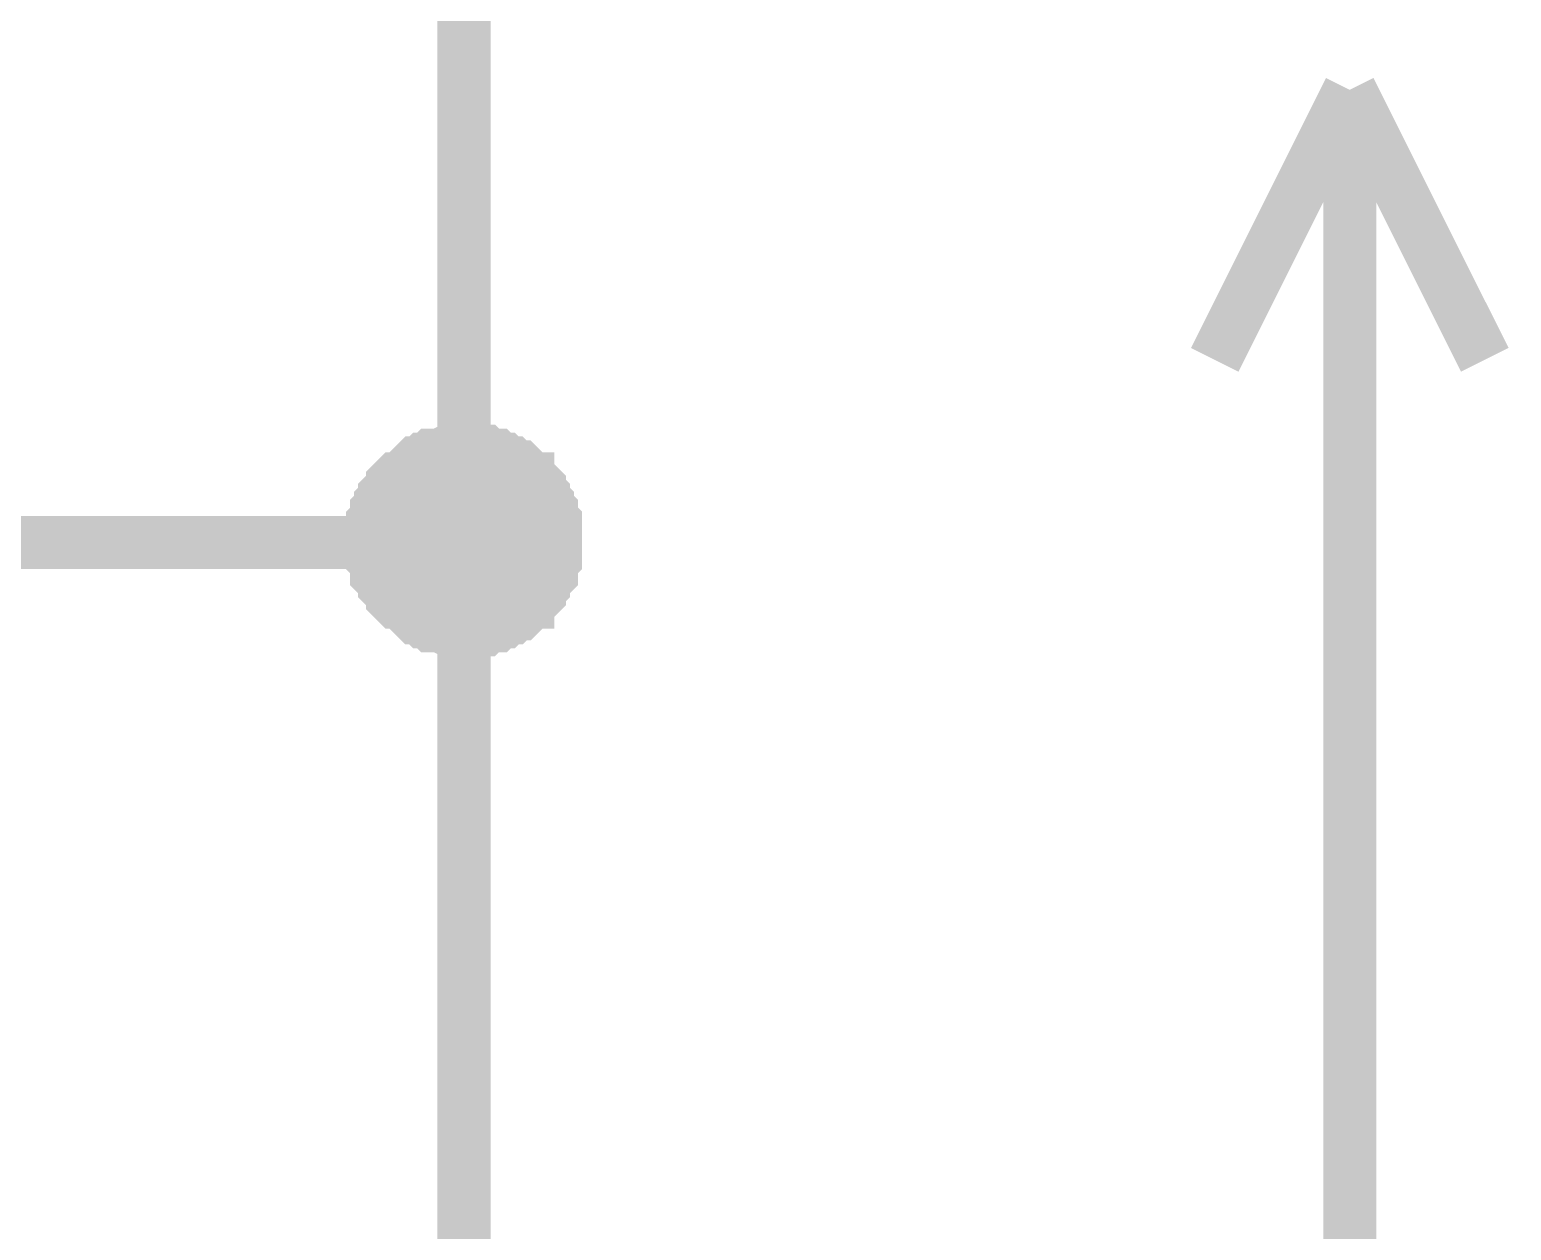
# Model space of a CAD drawing. Header units: millimetres. Extents: x 0 to 841, y 0 to 594.
# Drawn here: x 500.06 to 508.41, y 355.09 to 361.87 of the extents above; entities that cross this region are included whole.
import ezdxf

# ---------------------------------------------------------------- set-up
doc = ezdxf.new("R2010")
doc.units = ezdxf.units.MM
doc.layers.add('Sheet', color=255, linetype='Continuous')

msp = doc.modelspace()

# ---------------------------------------------------------------- linework, layer by layer
at = {"layer": 'Sheet', "color": 18, "true_color": 0x000000, "const_width": 0.2997}
for points in [[(425.0025, 368.9878), (502.5078, 368.9878), (502.5078, 358.9758), (502.5078, 353.981), (502.5078, 348.9862), (497.5125, 348.9862)], [(507.5031, 361.5292), (506.7415, 360.0061)], [(507.5031, 361.5292), (508.2647, 360.0061)], [(507.5031, 358.9758), (507.5031, 361.5292)], [(501.9926, 358.9758), (501.9926, 358.9982), (501.9926, 359.0206), (501.9926, 359.0654), (501.9926, 359.0878), (502.015, 359.1102), (502.015, 359.1326), (502.015, 359.155), (502.0374, 359.1774), (502.0374, 359.1998), (502.0598, 359.2222), (502.0598, 359.2446), (502.0822, 359.267), (502.1046, 359.2894), (502.1046, 359.3118), (502.127, 359.3342), (502.1494, 359.3342), (502.1718, 359.3566), (502.1942, 359.379), (502.2166, 359.4014), (502.2166, 359.4014), (502.239, 359.4238), (502.2614, 359.4238), (502.2838, 359.4462), (502.3062, 359.4462), (502.3286, 359.4686), (502.351, 359.4686), (502.3734, 359.4686), (502.4182, 359.491), (502.4406, 359.491), (502.463, 359.491), (502.4854, 359.491), (502.5078, 359.491)], [(501.9926, 358.9758), (501.9926, 358.9982), (501.9926, 359.0206), (501.9926, 359.0654), (501.9926, 359.0878), (502.015, 359.1102), (502.015, 359.1326), (502.015, 359.155), (502.0374, 359.1774), (502.0374, 359.1998), (502.0598, 359.2222), (502.0598, 359.2446), (502.0822, 359.267), (502.1046, 359.2894), (502.1046, 359.3118), (502.127, 359.3342), (502.1494, 359.3342), (502.1718, 359.3566), (502.1942, 359.379), (502.2166, 359.4014), (502.2166, 359.4014), (502.239, 359.4238), (502.2614, 359.4238), (502.2838, 359.4462), (502.3062, 359.4462), (502.3286, 359.4686), (502.351, 359.4686), (502.3734, 359.4686), (502.4182, 359.491), (502.4406, 359.491), (502.463, 359.491), (502.4854, 359.491), (502.5078, 359.491)], [(501.9926, 358.9758), (501.9926, 358.9982), (501.9926, 359.0206), (501.9926, 359.0654), (501.9926, 359.0878), (502.015, 359.1102), (502.015, 359.1326), (502.015, 359.155), (502.0374, 359.1774), (502.0374, 359.1998), (502.0598, 359.2222), (502.0598, 359.2446), (502.0822, 359.267), (502.1046, 359.2894), (502.1046, 359.3118), (502.127, 359.3342), (502.1494, 359.3342), (502.1718, 359.3566), (502.1942, 359.379), (502.2166, 359.4014), (502.2166, 359.4014), (502.239, 359.4238), (502.2614, 359.4238), (502.2838, 359.4462), (502.3062, 359.4462), (502.3286, 359.4686), (502.351, 359.4686), (502.3734, 359.4686), (502.4182, 359.491), (502.4406, 359.491), (502.463, 359.491), (502.4854, 359.491), (502.5078, 359.491)], [(501.9926, 358.9758), (501.9926, 358.9982), (501.9926, 359.0206), (501.9926, 359.0654), (501.9926, 359.0878), (502.015, 359.1102), (502.015, 359.1326), (502.015, 359.155), (502.0374, 359.1774), (502.0374, 359.1998), (502.0598, 359.2222), (502.0598, 359.2446), (502.0822, 359.267), (502.1046, 359.2894), (502.1046, 359.3118), (502.127, 359.3342), (502.1494, 359.3342), (502.1718, 359.3566), (502.1942, 359.379), (502.2166, 359.4014), (502.2166, 359.4014), (502.239, 359.4238), (502.2614, 359.4238), (502.2838, 359.4462), (502.3062, 359.4462), (502.3286, 359.4686), (502.351, 359.4686), (502.3734, 359.4686), (502.4182, 359.491), (502.4406, 359.491), (502.463, 359.491), (502.4854, 359.491), (502.5078, 359.491)], [(501.9926, 358.9758), (501.9926, 358.9982), (501.9926, 359.0206), (501.9926, 359.0654), (501.9926, 359.0878), (502.015, 359.1102), (502.015, 359.1326), (502.015, 359.155), (502.0374, 359.1774), (502.0374, 359.1998), (502.0598, 359.2222), (502.0598, 359.2446), (502.0822, 359.267), (502.1046, 359.2894), (502.1046, 359.3118), (502.127, 359.3342), (502.1494, 359.3342), (502.1718, 359.3566), (502.1942, 359.379), (502.2166, 359.4014), (502.2166, 359.4014), (502.239, 359.4238), (502.2614, 359.4238), (502.2838, 359.4462), (502.3062, 359.4462), (502.3286, 359.4686), (502.351, 359.4686), (502.3734, 359.4686), (502.4182, 359.491), (502.4406, 359.491), (502.463, 359.491), (502.4854, 359.491), (502.5078, 359.491)], [(501.9926, 358.9758), (501.9926, 358.9982), (501.9926, 359.0206), (501.9926, 359.0654), (501.9926, 359.0878), (502.015, 359.1102), (502.015, 359.1326), (502.015, 359.155), (502.0374, 359.1774), (502.0374, 359.1998), (502.0598, 359.2222), (502.0598, 359.2446), (502.0822, 359.267), (502.1046, 359.2894), (502.1046, 359.3118), (502.127, 359.3342), (502.1494, 359.3342), (502.1718, 359.3566), (502.1942, 359.379), (502.2166, 359.4014), (502.2166, 359.4014), (502.239, 359.4238), (502.2614, 359.4238), (502.2838, 359.4462), (502.3062, 359.4462), (502.3286, 359.4686), (502.351, 359.4686), (502.3734, 359.4686), (502.4182, 359.491), (502.4406, 359.491), (502.463, 359.491), (502.4854, 359.491), (502.5078, 359.491)], [(501.9926, 358.9758), (501.9926, 358.9982), (501.9926, 359.0206), (501.9926, 359.0654), (501.9926, 359.0878), (502.015, 359.1102), (502.015, 359.1326), (502.015, 359.155), (502.0374, 359.1774), (502.0374, 359.1998), (502.0598, 359.2222), (502.0598, 359.2446), (502.0822, 359.267), (502.1046, 359.2894), (502.1046, 359.3118), (502.127, 359.3342), (502.1494, 359.3342), (502.1718, 359.3566), (502.1942, 359.379), (502.2166, 359.4014), (502.2166, 359.4014), (502.239, 359.4238), (502.2614, 359.4238), (502.2838, 359.4462), (502.3062, 359.4462), (502.3286, 359.4686), (502.351, 359.4686), (502.3734, 359.4686), (502.4182, 359.491), (502.4406, 359.491), (502.463, 359.491), (502.4854, 359.491), (502.5078, 359.491)], [(501.9926, 358.9758), (501.9926, 358.9982), (501.9926, 359.0206), (501.9926, 359.0654), (501.9926, 359.0878), (502.015, 359.1102), (502.015, 359.1326), (502.015, 359.155), (502.0374, 359.1774), (502.0374, 359.1998), (502.0598, 359.2222), (502.0598, 359.2446), (502.0822, 359.267), (502.1046, 359.2894), (502.1046, 359.3118), (502.127, 359.3342), (502.1494, 359.3342), (502.1718, 359.3566), (502.1942, 359.379), (502.2166, 359.4014), (502.2166, 359.4014), (502.239, 359.4238), (502.2614, 359.4238), (502.2838, 359.4462), (502.3062, 359.4462), (502.3286, 359.4686), (502.351, 359.4686), (502.3734, 359.4686), (502.4182, 359.491), (502.4406, 359.491), (502.463, 359.491), (502.4854, 359.491), (502.5078, 359.491)], [(502.5078, 359.491), (502.5078, 359.491)], [(502.5078, 359.491), (502.5302, 359.491), (502.5526, 359.491), (502.5974, 359.491), (502.6198, 359.491), (502.6422, 359.4686), (502.6646, 359.4686), (502.687, 359.4686), (502.7094, 359.4462), (502.7318, 359.4462), (502.7542, 359.4238), (502.7766, 359.4238), (502.799, 359.4014), (502.8214, 359.4014), (502.8438, 359.379), (502.8662, 359.3566), (502.8662, 359.3342), (502.8886, 359.3342), (502.911, 359.3118), (502.9334, 359.2894), (502.9334, 359.267), (502.9558, 359.2446), (502.9558, 359.2222), (502.9782, 359.1998), (502.9782, 359.1774), (503.0006, 359.155), (503.0006, 359.1326), (503.0006, 359.1102), (503.023, 359.0878), (503.023, 359.0654), (503.023, 359.0206), (503.023, 358.9982), (503.023, 358.9758)], [(502.5078, 359.491), (502.5078, 359.491)], [(502.5078, 359.491), (502.5302, 359.491), (502.5526, 359.491), (502.5974, 359.491), (502.6198, 359.491), (502.6422, 359.4686), (502.6646, 359.4686), (502.687, 359.4686), (502.7094, 359.4462), (502.7318, 359.4462), (502.7542, 359.4238), (502.7766, 359.4238), (502.799, 359.4014), (502.8214, 359.4014), (502.8438, 359.379), (502.8662, 359.3566), (502.8662, 359.3342), (502.8886, 359.3342), (502.911, 359.3118), (502.9334, 359.2894), (502.9334, 359.267), (502.9558, 359.2446), (502.9558, 359.2222), (502.9782, 359.1998), (502.9782, 359.1774), (503.0006, 359.155), (503.0006, 359.1326), (503.0006, 359.1102), (503.023, 359.0878), (503.023, 359.0654), (503.023, 359.0206), (503.023, 358.9982), (503.023, 358.9758)], [(502.5078, 359.491), (502.5078, 359.491)], [(502.5078, 359.491), (502.5302, 359.491), (502.5526, 359.491), (502.5974, 359.491), (502.6198, 359.491), (502.6422, 359.4686), (502.6646, 359.4686), (502.687, 359.4686), (502.7094, 359.4462), (502.7318, 359.4462), (502.7542, 359.4238), (502.7766, 359.4238), (502.799, 359.4014), (502.8214, 359.4014), (502.8438, 359.379), (502.8662, 359.3566), (502.8662, 359.3342), (502.8886, 359.3342), (502.911, 359.3118), (502.9334, 359.2894), (502.9334, 359.267), (502.9558, 359.2446), (502.9558, 359.2222), (502.9782, 359.1998), (502.9782, 359.1774), (503.0006, 359.155), (503.0006, 359.1326), (503.0006, 359.1102), (503.023, 359.0878), (503.023, 359.0654), (503.023, 359.0206), (503.023, 358.9982), (503.023, 358.9758)], [(502.5078, 359.491), (502.5078, 359.491)], [(502.5078, 359.491), (502.5302, 359.491), (502.5526, 359.491), (502.5974, 359.491), (502.6198, 359.491), (502.6422, 359.4686), (502.6646, 359.4686), (502.687, 359.4686), (502.7094, 359.4462), (502.7318, 359.4462), (502.7542, 359.4238), (502.7766, 359.4238), (502.799, 359.4014), (502.8214, 359.4014), (502.8438, 359.379), (502.8662, 359.3566), (502.8662, 359.3342), (502.8886, 359.3342), (502.911, 359.3118), (502.9334, 359.2894), (502.9334, 359.267), (502.9558, 359.2446), (502.9558, 359.2222), (502.9782, 359.1998), (502.9782, 359.1774), (503.0006, 359.155), (503.0006, 359.1326), (503.0006, 359.1102), (503.023, 359.0878), (503.023, 359.0654), (503.023, 359.0206), (503.023, 358.9982), (503.023, 358.9758)], [(502.5078, 359.491), (502.5078, 359.491)], [(502.5078, 359.491), (502.5302, 359.491), (502.5526, 359.491), (502.5974, 359.491), (502.6198, 359.491), (502.6422, 359.4686), (502.6646, 359.4686), (502.687, 359.4686), (502.7094, 359.4462), (502.7318, 359.4462), (502.7542, 359.4238), (502.7766, 359.4238), (502.799, 359.4014), (502.8214, 359.4014), (502.8438, 359.379), (502.8662, 359.3566), (502.8662, 359.3342), (502.8886, 359.3342), (502.911, 359.3118), (502.9334, 359.2894), (502.9334, 359.267), (502.9558, 359.2446), (502.9558, 359.2222), (502.9782, 359.1998), (502.9782, 359.1774), (503.0006, 359.155), (503.0006, 359.1326), (503.0006, 359.1102), (503.023, 359.0878), (503.023, 359.0654), (503.023, 359.0206), (503.023, 358.9982), (503.023, 358.9758)], [(502.5078, 359.491), (502.5078, 359.491)], [(502.5078, 359.491), (502.5302, 359.491), (502.5526, 359.491), (502.5974, 359.491), (502.6198, 359.491), (502.6422, 359.4686), (502.6646, 359.4686), (502.687, 359.4686), (502.7094, 359.4462), (502.7318, 359.4462), (502.7542, 359.4238), (502.7766, 359.4238), (502.799, 359.4014), (502.8214, 359.4014), (502.8438, 359.379), (502.8662, 359.3566), (502.8662, 359.3342), (502.8886, 359.3342), (502.911, 359.3118), (502.9334, 359.2894), (502.9334, 359.267), (502.9558, 359.2446), (502.9558, 359.2222), (502.9782, 359.1998), (502.9782, 359.1774), (503.0006, 359.155), (503.0006, 359.1326), (503.0006, 359.1102), (503.023, 359.0878), (503.023, 359.0654), (503.023, 359.0206), (503.023, 358.9982), (503.023, 358.9758)], [(502.5078, 359.491), (502.5078, 359.491)], [(502.5078, 359.491), (502.5302, 359.491), (502.5526, 359.491), (502.5974, 359.491), (502.6198, 359.491), (502.6422, 359.4686), (502.6646, 359.4686), (502.687, 359.4686), (502.7094, 359.4462), (502.7318, 359.4462), (502.7542, 359.4238), (502.7766, 359.4238), (502.799, 359.4014), (502.8214, 359.4014), (502.8438, 359.379), (502.8662, 359.3566), (502.8662, 359.3342), (502.8886, 359.3342), (502.911, 359.3118), (502.9334, 359.2894), (502.9334, 359.267), (502.9558, 359.2446), (502.9558, 359.2222), (502.9782, 359.1998), (502.9782, 359.1774), (503.0006, 359.155), (503.0006, 359.1326), (503.0006, 359.1102), (503.023, 359.0878), (503.023, 359.0654), (503.023, 359.0206), (503.023, 358.9982), (503.023, 358.9758)], [(502.5078, 359.491), (502.5078, 359.491)], [(502.5078, 359.491), (502.5302, 359.491), (502.5526, 359.491), (502.5974, 359.491), (502.6198, 359.491), (502.6422, 359.4686), (502.6646, 359.4686), (502.687, 359.4686), (502.7094, 359.4462), (502.7318, 359.4462), (502.7542, 359.4238), (502.7766, 359.4238), (502.799, 359.4014), (502.8214, 359.4014), (502.8438, 359.379), (502.8662, 359.3566), (502.8662, 359.3342), (502.8886, 359.3342), (502.911, 359.3118), (502.9334, 359.2894), (502.9334, 359.267), (502.9558, 359.2446), (502.9558, 359.2222), (502.9782, 359.1998), (502.9782, 359.1774), (503.0006, 359.155), (503.0006, 359.1326), (503.0006, 359.1102), (503.023, 359.0878), (503.023, 359.0654), (503.023, 359.0206), (503.023, 358.9982), (503.023, 358.9758)], [(497.5125, 358.9758), (502.5078, 358.9758)], [(502.5078, 358.483), (502.4854, 358.483), (502.463, 358.483), (502.4406, 358.483), (502.4182, 358.483), (502.3734, 358.5054), (502.351, 358.5054), (502.3286, 358.5054), (502.3062, 358.5278), (502.2838, 358.5278), (502.2614, 358.5502), (502.239, 358.5502), (502.2166, 358.5726), (502.2166, 358.5726), (502.1942, 358.595), (502.1718, 358.6174), (502.1494, 358.6398), (502.127, 358.6398), (502.1046, 358.6622), (502.1046, 358.6846), (502.0822, 358.707), (502.0598, 358.7294), (502.0598, 358.7518), (502.0374, 358.7742), (502.0374, 358.7742), (502.015, 358.7966), (502.015, 358.8414), (502.015, 358.8638), (501.9926, 358.8862), (501.9926, 358.9086), (501.9926, 358.931), (501.9926, 358.9534), (501.9926, 358.9758)], [(501.9926, 358.9758), (501.9926, 358.9758)], [(502.5078, 358.483), (502.4854, 358.483), (502.463, 358.483), (502.4406, 358.483), (502.4182, 358.483), (502.3734, 358.5054), (502.351, 358.5054), (502.3286, 358.5054), (502.3062, 358.5278), (502.2838, 358.5278), (502.2614, 358.5502), (502.239, 358.5502), (502.2166, 358.5726), (502.2166, 358.5726), (502.1942, 358.595), (502.1718, 358.6174), (502.1494, 358.6398), (502.127, 358.6398), (502.1046, 358.6622), (502.1046, 358.6846), (502.0822, 358.707), (502.0598, 358.7294), (502.0598, 358.7518), (502.0374, 358.7742), (502.0374, 358.7742), (502.015, 358.7966), (502.015, 358.8414), (502.015, 358.8638), (501.9926, 358.8862), (501.9926, 358.9086), (501.9926, 358.931), (501.9926, 358.9534), (501.9926, 358.9758)], [(501.9926, 358.9758), (501.9926, 358.9758)], [(502.5078, 358.483), (502.4854, 358.483), (502.463, 358.483), (502.4406, 358.483), (502.4182, 358.483), (502.3734, 358.5054), (502.351, 358.5054), (502.3286, 358.5054), (502.3062, 358.5278), (502.2838, 358.5278), (502.2614, 358.5502), (502.239, 358.5502), (502.2166, 358.5726), (502.2166, 358.5726), (502.1942, 358.595), (502.1718, 358.6174), (502.1494, 358.6398), (502.127, 358.6398), (502.1046, 358.6622), (502.1046, 358.6846), (502.0822, 358.707), (502.0598, 358.7294), (502.0598, 358.7518), (502.0374, 358.7742), (502.0374, 358.7742), (502.015, 358.7966), (502.015, 358.8414), (502.015, 358.8638), (501.9926, 358.8862), (501.9926, 358.9086), (501.9926, 358.931), (501.9926, 358.9534), (501.9926, 358.9758)], [(501.9926, 358.9758), (501.9926, 358.9758)], [(502.5078, 358.483), (502.4854, 358.483), (502.463, 358.483), (502.4406, 358.483), (502.4182, 358.483), (502.3734, 358.5054), (502.351, 358.5054), (502.3286, 358.5054), (502.3062, 358.5278), (502.2838, 358.5278), (502.2614, 358.5502), (502.239, 358.5502), (502.2166, 358.5726), (502.2166, 358.5726), (502.1942, 358.595), (502.1718, 358.6174), (502.1494, 358.6398), (502.127, 358.6398), (502.1046, 358.6622), (502.1046, 358.6846), (502.0822, 358.707), (502.0598, 358.7294), (502.0598, 358.7518), (502.0374, 358.7742), (502.0374, 358.7742), (502.015, 358.7966), (502.015, 358.8414), (502.015, 358.8638), (501.9926, 358.8862), (501.9926, 358.9086), (501.9926, 358.931), (501.9926, 358.9534), (501.9926, 358.9758)], [(501.9926, 358.9758), (501.9926, 358.9758)], [(502.5078, 358.483), (502.4854, 358.483), (502.463, 358.483), (502.4406, 358.483), (502.4182, 358.483), (502.3734, 358.5054), (502.351, 358.5054), (502.3286, 358.5054), (502.3062, 358.5278), (502.2838, 358.5278), (502.2614, 358.5502), (502.239, 358.5502), (502.2166, 358.5726), (502.2166, 358.5726), (502.1942, 358.595), (502.1718, 358.6174), (502.1494, 358.6398), (502.127, 358.6398), (502.1046, 358.6622), (502.1046, 358.6846), (502.0822, 358.707), (502.0598, 358.7294), (502.0598, 358.7518), (502.0374, 358.7742), (502.0374, 358.7742), (502.015, 358.7966), (502.015, 358.8414), (502.015, 358.8638), (501.9926, 358.8862), (501.9926, 358.9086), (501.9926, 358.931), (501.9926, 358.9534), (501.9926, 358.9758)], [(501.9926, 358.9758), (501.9926, 358.9758)], [(502.5078, 358.483), (502.4854, 358.483), (502.463, 358.483), (502.4406, 358.483), (502.4182, 358.483), (502.3734, 358.5054), (502.351, 358.5054), (502.3286, 358.5054), (502.3062, 358.5278), (502.2838, 358.5278), (502.2614, 358.5502), (502.239, 358.5502), (502.2166, 358.5726), (502.2166, 358.5726), (502.1942, 358.595), (502.1718, 358.6174), (502.1494, 358.6398), (502.127, 358.6398), (502.1046, 358.6622), (502.1046, 358.6846), (502.0822, 358.707), (502.0598, 358.7294), (502.0598, 358.7518), (502.0374, 358.7742), (502.0374, 358.7742), (502.015, 358.7966), (502.015, 358.8414), (502.015, 358.8638), (501.9926, 358.8862), (501.9926, 358.9086), (501.9926, 358.931), (501.9926, 358.9534), (501.9926, 358.9758)], [(501.9926, 358.9758), (501.9926, 358.9758)], [(502.5078, 358.483), (502.4854, 358.483), (502.463, 358.483), (502.4406, 358.483), (502.4182, 358.483), (502.3734, 358.5054), (502.351, 358.5054), (502.3286, 358.5054), (502.3062, 358.5278), (502.2838, 358.5278), (502.2614, 358.5502), (502.239, 358.5502), (502.2166, 358.5726), (502.2166, 358.5726), (502.1942, 358.595), (502.1718, 358.6174), (502.1494, 358.6398), (502.127, 358.6398), (502.1046, 358.6622), (502.1046, 358.6846), (502.0822, 358.707), (502.0598, 358.7294), (502.0598, 358.7518), (502.0374, 358.7742), (502.0374, 358.7742), (502.015, 358.7966), (502.015, 358.8414), (502.015, 358.8638), (501.9926, 358.8862), (501.9926, 358.9086), (501.9926, 358.931), (501.9926, 358.9534), (501.9926, 358.9758)], [(501.9926, 358.9758), (501.9926, 358.9758)], [(502.5078, 358.483), (502.4854, 358.483), (502.463, 358.483), (502.4406, 358.483), (502.4182, 358.483), (502.3734, 358.5054), (502.351, 358.5054), (502.3286, 358.5054), (502.3062, 358.5278), (502.2838, 358.5278), (502.2614, 358.5502), (502.239, 358.5502), (502.2166, 358.5726), (502.2166, 358.5726), (502.1942, 358.595), (502.1718, 358.6174), (502.1494, 358.6398), (502.127, 358.6398), (502.1046, 358.6622), (502.1046, 358.6846), (502.0822, 358.707), (502.0598, 358.7294), (502.0598, 358.7518), (502.0374, 358.7742), (502.0374, 358.7742), (502.015, 358.7966), (502.015, 358.8414), (502.015, 358.8638), (501.9926, 358.8862), (501.9926, 358.9086), (501.9926, 358.931), (501.9926, 358.9534), (501.9926, 358.9758)], [(501.9926, 358.9758), (501.9926, 358.9758)], [(503.023, 358.9758), (503.023, 358.9534), (503.023, 358.931), (503.023, 358.9086), (503.023, 358.8862), (503.0006, 358.8638), (503.0006, 358.8414), (503.0006, 358.7966), (502.9782, 358.7742), (502.9782, 358.7742), (502.9558, 358.7518), (502.9558, 358.7294), (502.9334, 358.707), (502.9334, 358.6846), (502.911, 358.6622), (502.8886, 358.6398), (502.8662, 358.6398), (502.8662, 358.6174), (502.8438, 358.595), (502.8214, 358.5726), (502.799, 358.5726), (502.7766, 358.5502), (502.7542, 358.5502), (502.7318, 358.5278), (502.7094, 358.5278), (502.687, 358.5054), (502.6646, 358.5054), (502.6422, 358.5054), (502.6198, 358.483), (502.5974, 358.483), (502.5526, 358.483), (502.5302, 358.483), (502.5078, 358.483)], [(503.023, 358.9758), (503.023, 358.9534), (503.023, 358.931), (503.023, 358.9086), (503.023, 358.8862), (503.0006, 358.8638), (503.0006, 358.8414), (503.0006, 358.7966), (502.9782, 358.7742), (502.9782, 358.7742), (502.9558, 358.7518), (502.9558, 358.7294), (502.9334, 358.707), (502.9334, 358.6846), (502.911, 358.6622), (502.8886, 358.6398), (502.8662, 358.6398), (502.8662, 358.6174), (502.8438, 358.595), (502.8214, 358.5726), (502.799, 358.5726), (502.7766, 358.5502), (502.7542, 358.5502), (502.7318, 358.5278), (502.7094, 358.5278), (502.687, 358.5054), (502.6646, 358.5054), (502.6422, 358.5054), (502.6198, 358.483), (502.5974, 358.483), (502.5526, 358.483), (502.5302, 358.483), (502.5078, 358.483)], [(503.023, 358.9758), (503.023, 358.9534), (503.023, 358.931), (503.023, 358.9086), (503.023, 358.8862), (503.0006, 358.8638), (503.0006, 358.8414), (503.0006, 358.7966), (502.9782, 358.7742), (502.9782, 358.7742), (502.9558, 358.7518), (502.9558, 358.7294), (502.9334, 358.707), (502.9334, 358.6846), (502.911, 358.6622), (502.8886, 358.6398), (502.8662, 358.6398), (502.8662, 358.6174), (502.8438, 358.595), (502.8214, 358.5726), (502.799, 358.5726), (502.7766, 358.5502), (502.7542, 358.5502), (502.7318, 358.5278), (502.7094, 358.5278), (502.687, 358.5054), (502.6646, 358.5054), (502.6422, 358.5054), (502.6198, 358.483), (502.5974, 358.483), (502.5526, 358.483), (502.5302, 358.483), (502.5078, 358.483)], [(503.023, 358.9758), (503.023, 358.9534), (503.023, 358.931), (503.023, 358.9086), (503.023, 358.8862), (503.0006, 358.8638), (503.0006, 358.8414), (503.0006, 358.7966), (502.9782, 358.7742), (502.9782, 358.7742), (502.9558, 358.7518), (502.9558, 358.7294), (502.9334, 358.707), (502.9334, 358.6846), (502.911, 358.6622), (502.8886, 358.6398), (502.8662, 358.6398), (502.8662, 358.6174), (502.8438, 358.595), (502.8214, 358.5726), (502.799, 358.5726), (502.7766, 358.5502), (502.7542, 358.5502), (502.7318, 358.5278), (502.7094, 358.5278), (502.687, 358.5054), (502.6646, 358.5054), (502.6422, 358.5054), (502.6198, 358.483), (502.5974, 358.483), (502.5526, 358.483), (502.5302, 358.483), (502.5078, 358.483)], [(507.5031, 358.9758), (507.5031, 348.9862), (502.5078, 348.9862)], [(503.023, 358.9758), (503.023, 358.9534), (503.023, 358.931), (503.023, 358.9086), (503.023, 358.8862), (503.0006, 358.8638), (503.0006, 358.8414), (503.0006, 358.7966), (502.9782, 358.7742), (502.9782, 358.7742), (502.9558, 358.7518), (502.9558, 358.7294), (502.9334, 358.707), (502.9334, 358.6846), (502.911, 358.6622), (502.8886, 358.6398), (502.8662, 358.6398), (502.8662, 358.6174), (502.8438, 358.595), (502.8214, 358.5726), (502.799, 358.5726), (502.7766, 358.5502), (502.7542, 358.5502), (502.7318, 358.5278), (502.7094, 358.5278), (502.687, 358.5054), (502.6646, 358.5054), (502.6422, 358.5054), (502.6198, 358.483), (502.5974, 358.483), (502.5526, 358.483), (502.5302, 358.483), (502.5078, 358.483)], [(503.023, 358.9758), (503.023, 358.9534), (503.023, 358.931), (503.023, 358.9086), (503.023, 358.8862), (503.0006, 358.8638), (503.0006, 358.8414), (503.0006, 358.7966), (502.9782, 358.7742), (502.9782, 358.7742), (502.9558, 358.7518), (502.9558, 358.7294), (502.9334, 358.707), (502.9334, 358.6846), (502.911, 358.6622), (502.8886, 358.6398), (502.8662, 358.6398), (502.8662, 358.6174), (502.8438, 358.595), (502.8214, 358.5726), (502.799, 358.5726), (502.7766, 358.5502), (502.7542, 358.5502), (502.7318, 358.5278), (502.7094, 358.5278), (502.687, 358.5054), (502.6646, 358.5054), (502.6422, 358.5054), (502.6198, 358.483), (502.5974, 358.483), (502.5526, 358.483), (502.5302, 358.483), (502.5078, 358.483)], [(503.023, 358.9758), (503.023, 358.9534), (503.023, 358.931), (503.023, 358.9086), (503.023, 358.8862), (503.0006, 358.8638), (503.0006, 358.8414), (503.0006, 358.7966), (502.9782, 358.7742), (502.9782, 358.7742), (502.9558, 358.7518), (502.9558, 358.7294), (502.9334, 358.707), (502.9334, 358.6846), (502.911, 358.6622), (502.8886, 358.6398), (502.8662, 358.6398), (502.8662, 358.6174), (502.8438, 358.595), (502.8214, 358.5726), (502.799, 358.5726), (502.7766, 358.5502), (502.7542, 358.5502), (502.7318, 358.5278), (502.7094, 358.5278), (502.687, 358.5054), (502.6646, 358.5054), (502.6422, 358.5054), (502.6198, 358.483), (502.5974, 358.483), (502.5526, 358.483), (502.5302, 358.483), (502.5078, 358.483)], [(503.023, 358.9758), (503.023, 358.9534), (503.023, 358.931), (503.023, 358.9086), (503.023, 358.8862), (503.0006, 358.8638), (503.0006, 358.8414), (503.0006, 358.7966), (502.9782, 358.7742), (502.9782, 358.7742), (502.9558, 358.7518), (502.9558, 358.7294), (502.9334, 358.707), (502.9334, 358.6846), (502.911, 358.6622), (502.8886, 358.6398), (502.8662, 358.6398), (502.8662, 358.6174), (502.8438, 358.595), (502.8214, 358.5726), (502.799, 358.5726), (502.7766, 358.5502), (502.7542, 358.5502), (502.7318, 358.5278), (502.7094, 358.5278), (502.687, 358.5054), (502.6646, 358.5054), (502.6422, 358.5054), (502.6198, 358.483), (502.5974, 358.483), (502.5526, 358.483), (502.5302, 358.483), (502.5078, 358.483)], [(503.023, 358.9758), (503.023, 358.9758), (503.023, 358.9758), (503.023, 358.9758), (503.023, 358.9758), (503.023, 358.9758), (503.023, 358.9758), (503.023, 358.9758), (503.023, 358.9758), (503.023, 358.9758), (503.023, 358.9758), (503.023, 358.9758), (503.023, 358.9758), (503.023, 358.9758), (503.023, 358.9758), (503.023, 358.9758), (503.023, 358.9758), (503.023, 358.9758), (503.023, 358.9758), (503.023, 358.9758), (503.023, 358.9758), (503.023, 358.9758), (503.023, 358.9758), (503.023, 358.9758), (503.023, 358.9758), (503.023, 358.9758), (503.023, 358.9758), (503.023, 358.9758), (503.023, 358.9758), (503.023, 358.9758), (503.023, 358.9758), (503.023, 358.9758), (503.023, 358.9758)], [(503.023, 358.9758), (503.023, 358.9758)], [(503.023, 358.9758), (503.023, 358.9758), (503.023, 358.9758), (503.023, 358.9758), (503.023, 358.9758), (503.023, 358.9758), (503.023, 358.9758), (503.023, 358.9758), (503.023, 358.9758), (503.023, 358.9758), (503.023, 358.9758), (503.023, 358.9758), (503.023, 358.9758), (503.023, 358.9758), (503.023, 358.9758), (503.023, 358.9758), (503.023, 358.9758), (503.023, 358.9758), (503.023, 358.9758), (503.023, 358.9758), (503.023, 358.9758), (503.023, 358.9758), (503.023, 358.9758), (503.023, 358.9758), (503.023, 358.9758), (503.023, 358.9758), (503.023, 358.9758), (503.023, 358.9758), (503.023, 358.9758), (503.023, 358.9758), (503.023, 358.9758), (503.023, 358.9758), (503.023, 358.9758)], [(503.023, 358.9758), (503.023, 358.9758)], [(503.023, 358.9758), (503.023, 358.9758), (503.023, 358.9758), (503.023, 358.9758), (503.023, 358.9758), (503.023, 358.9758), (503.023, 358.9758), (503.023, 358.9758), (503.023, 358.9758), (503.023, 358.9758), (503.023, 358.9758), (503.023, 358.9758), (503.023, 358.9758), (503.023, 358.9758), (503.023, 358.9758), (503.023, 358.9758), (503.023, 358.9758), (503.023, 358.9758), (503.023, 358.9758), (503.023, 358.9758), (503.023, 358.9758), (503.023, 358.9758), (503.023, 358.9758), (503.023, 358.9758), (503.023, 358.9758), (503.023, 358.9758), (503.023, 358.9758), (503.023, 358.9758), (503.023, 358.9758), (503.023, 358.9758), (503.023, 358.9758), (503.023, 358.9758), (503.023, 358.9758)], [(503.023, 358.9758), (503.023, 358.9758)], [(503.023, 358.9758), (503.023, 358.9758), (503.023, 358.9758), (503.023, 358.9758), (503.023, 358.9758), (503.023, 358.9758), (503.023, 358.9758), (503.023, 358.9758), (503.023, 358.9758), (503.023, 358.9758), (503.023, 358.9758), (503.023, 358.9758), (503.023, 358.9758), (503.023, 358.9758), (503.023, 358.9758), (503.023, 358.9758), (503.023, 358.9758), (503.023, 358.9758), (503.023, 358.9758), (503.023, 358.9758), (503.023, 358.9758), (503.023, 358.9758), (503.023, 358.9758), (503.023, 358.9758), (503.023, 358.9758), (503.023, 358.9758), (503.023, 358.9758), (503.023, 358.9758), (503.023, 358.9758), (503.023, 358.9758), (503.023, 358.9758), (503.023, 358.9758), (503.023, 358.9758)], [(503.023, 358.9758), (503.023, 358.9758)], [(503.023, 358.9758), (503.023, 358.9758), (503.023, 358.9758), (503.023, 358.9758), (503.023, 358.9758), (503.023, 358.9758), (503.023, 358.9758), (503.023, 358.9758), (503.023, 358.9758), (503.023, 358.9758), (503.023, 358.9758), (503.023, 358.9758), (503.023, 358.9758), (503.023, 358.9758), (503.023, 358.9758), (503.023, 358.9758), (503.023, 358.9758), (503.023, 358.9758), (503.023, 358.9758), (503.023, 358.9758), (503.023, 358.9758), (503.023, 358.9758), (503.023, 358.9758), (503.023, 358.9758), (503.023, 358.9758), (503.023, 358.9758), (503.023, 358.9758), (503.023, 358.9758), (503.023, 358.9758), (503.023, 358.9758), (503.023, 358.9758), (503.023, 358.9758), (503.023, 358.9758)], [(503.023, 358.9758), (503.023, 358.9758)], [(503.023, 358.9758), (503.023, 358.9758), (503.023, 358.9758), (503.023, 358.9758), (503.023, 358.9758), (503.023, 358.9758), (503.023, 358.9758), (503.023, 358.9758), (503.023, 358.9758), (503.023, 358.9758), (503.023, 358.9758), (503.023, 358.9758), (503.023, 358.9758), (503.023, 358.9758), (503.023, 358.9758), (503.023, 358.9758), (503.023, 358.9758), (503.023, 358.9758), (503.023, 358.9758), (503.023, 358.9758), (503.023, 358.9758), (503.023, 358.9758), (503.023, 358.9758), (503.023, 358.9758), (503.023, 358.9758), (503.023, 358.9758), (503.023, 358.9758), (503.023, 358.9758), (503.023, 358.9758), (503.023, 358.9758), (503.023, 358.9758), (503.023, 358.9758), (503.023, 358.9758)], [(503.023, 358.9758), (503.023, 358.9758)], [(503.023, 358.9758), (503.023, 358.9758), (503.023, 358.9758), (503.023, 358.9758), (503.023, 358.9758), (503.023, 358.9758), (503.023, 358.9758), (503.023, 358.9758), (503.023, 358.9758), (503.023, 358.9758), (503.023, 358.9758), (503.023, 358.9758), (503.023, 358.9758), (503.023, 358.9758), (503.023, 358.9758), (503.023, 358.9758), (503.023, 358.9758), (503.023, 358.9758), (503.023, 358.9758), (503.023, 358.9758), (503.023, 358.9758), (503.023, 358.9758), (503.023, 358.9758), (503.023, 358.9758), (503.023, 358.9758), (503.023, 358.9758), (503.023, 358.9758), (503.023, 358.9758), (503.023, 358.9758), (503.023, 358.9758), (503.023, 358.9758), (503.023, 358.9758), (503.023, 358.9758)], [(503.023, 358.9758), (503.023, 358.9758)], [(503.023, 358.9758), (503.023, 358.9758), (503.023, 358.9758), (503.023, 358.9758), (503.023, 358.9758), (503.023, 358.9758), (503.023, 358.9758), (503.023, 358.9758), (503.023, 358.9758), (503.023, 358.9758), (503.023, 358.9758), (503.023, 358.9758), (503.023, 358.9758), (503.023, 358.9758), (503.023, 358.9758), (503.023, 358.9758), (503.023, 358.9758), (503.023, 358.9758), (503.023, 358.9758), (503.023, 358.9758), (503.023, 358.9758), (503.023, 358.9758), (503.023, 358.9758), (503.023, 358.9758), (503.023, 358.9758), (503.023, 358.9758), (503.023, 358.9758), (503.023, 358.9758), (503.023, 358.9758), (503.023, 358.9758), (503.023, 358.9758), (503.023, 358.9758), (503.023, 358.9758)], [(503.023, 358.9758), (503.023, 358.9758)]]:
    msp.add_lwpolyline(points, dxfattribs=at)
at = {"layer": 'Sheet', "color": 18, "true_color": 0x000000, "const_width": 0.508}
msp.add_lwpolyline([(502.2462, 358.9999, 1), (502.7542, 358.9999, 1)], format="xyb", close=True, dxfattribs=at)

doc.saveas('drawing.dxf')
